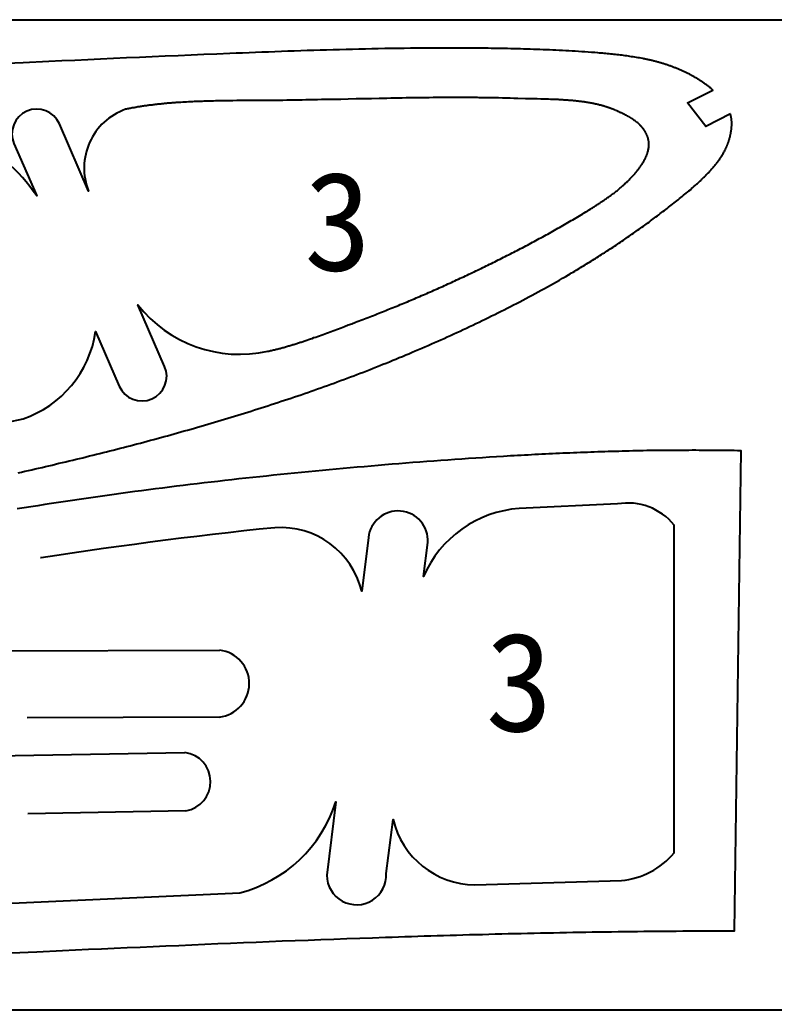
# Model space of a CAD drawing. Header units: millimetres. Extents: x 100 to 1723, y 75 to 1130.
# Drawn here: x 867.3 to 943.4, y 443.8 to 543.8 of the extents above; entities that cross this region are included whole.
import ezdxf

# ---------------------------------------------------------------- set-up
doc = ezdxf.new("R2010")
doc.units = ezdxf.units.MM
doc.layers.add('1.5mm轻木', color=30, linetype='Continuous')
doc.styles.add('样式_4', font='txt', dxfattribs={"height": 10})

msp = doc.modelspace()

# ---------------------------------------------------------------- linework, layer by layer
msp.add_lwpolyline([(1101.18, 543.81), (1100.7, 443.81), (100.7, 443.81), (100.7, 543.81), (1100.7, 543.81)])
at = {"layer": '1.5mm轻木'}
for p, q in [((852.71, 480.07), (887.46, 480.17)), ((887.4, 473.41), (868.01, 473.34)), ((857.26, 469.36), (883.94, 469.84)), ((884.03, 463.94), (868.07, 463.65))]:
    msp.add_line(p, q, dxfattribs=at)
at = {"layer": '1.5mm轻木', "lineweight": 25}
for points in [[(938.98, 534.31), (936.48, 533.05), (934.64, 535.44), (937.2, 536.72), (937.14, 536.78), (937.07, 536.83), (937.01, 536.88), (936.95, 536.94), (936.88, 536.99), (936.82, 537.04), (936.75, 537.09), (936.69, 537.14), (936.62, 537.19), (936.56, 537.24), (936.49, 537.29), (936.43, 537.33), (936.36, 537.38), (936.29, 537.43), (936.23, 537.47), (936.16, 537.52), (936.09, 537.57), (936.02, 537.61), (935.96, 537.66), (935.89, 537.7), (935.82, 537.74), (935.75, 537.79), (935.68, 537.83), (935.61, 537.87), (935.54, 537.92), (935.47, 537.96), (935.4, 538), (935.33, 538.04), (935.26, 538.08), (935.19, 538.12), (935.12, 538.16), (935.05, 538.2), (934.98, 538.24), (934.91, 538.27), (934.84, 538.31), (934.76, 538.35), (934.69, 538.39), (934.62, 538.42), (934.55, 538.46), (934.47, 538.5), (934.4, 538.53), (934.33, 538.57), (934.25, 538.6), (934.18, 538.63), (934.1, 538.67), (934.03, 538.7), (933.96, 538.73), (933.88, 538.77), (933.81, 538.8), (933.73, 538.83), (933.65, 538.86), (933.58, 538.89), (933.5, 538.92), (933.43, 538.95), (933.35, 538.98), (933.27, 539.01), (933.2, 539.04), (933.12, 539.07), (933.05, 539.1), (932.97, 539.13), (932.89, 539.15), (932.81, 539.18), (932.74, 539.21), (932.66, 539.24), (932.58, 539.26), (932.5, 539.29), (932.43, 539.31), (932.35, 539.34), (932.27, 539.36), (932.19, 539.39), (932.11, 539.41), (932.03, 539.43), (931.96, 539.46), (931.88, 539.48), (931.8, 539.5), (931.72, 539.52), (931.64, 539.55), (931.56, 539.57), (931.48, 539.59), (931.4, 539.61), (931.32, 539.63), (931.25, 539.65), (931.17, 539.67), (931.09, 539.69), (931.01, 539.71), (930.93, 539.73), (930.85, 539.75), (930.77, 539.76), (930.69, 539.78), (930.61, 539.8), (930.53, 539.82), (930.45, 539.83), (930.37, 539.85), (930.29, 539.87), (930.21, 539.88), (930.13, 539.9), (929.97, 539.93), (929.81, 539.96), (929.65, 539.99), (929.49, 540.02), (929.33, 540.04), (929.17, 540.07), (929, 540.09), (928.84, 540.12), (928.68, 540.14), (928.52, 540.16), (928.36, 540.19), (928.2, 540.21), (928.04, 540.23), (927.87, 540.25), (927.71, 540.27), (927.55, 540.28), (927.39, 540.3), (927.22, 540.32), (927.06, 540.34), (926.9, 540.35), (926.74, 540.37), (926.58, 540.38), (926.41, 540.4), (926.25, 540.41), (926.09, 540.43), (925.93, 540.44), (925.76, 540.46), (925.6, 540.47), (925.28, 540.5), (924.95, 540.52), (924.62, 540.55), (924.3, 540.57), (923.97, 540.59), (923.65, 540.61), (923.32, 540.63), (923, 540.65), (922.67, 540.67), (922.35, 540.69), (922.02, 540.71), (921.7, 540.72), (921.37, 540.74), (921.05, 540.75), (920.72, 540.77), (920.39, 540.78), (920.07, 540.79), (919.74, 540.81), (919.42, 540.82), (919.09, 540.83), (918.77, 540.84), (918.44, 540.85), (918.11, 540.86), (917.79, 540.87), (917.46, 540.88), (917.14, 540.89), (916.81, 540.89), (916.48, 540.9), (916.16, 540.91), (915.83, 540.91), (915.51, 540.92), (915.18, 540.93), (914.85, 540.93), (914.53, 540.94), (914.2, 540.94), (913.88, 540.94), (913.55, 540.95), (913.22, 540.95), (912.9, 540.95), (912.57, 540.95), (912.25, 540.96), (911.92, 540.96), (911.59, 540.96), (911.27, 540.96), (910.94, 540.96), (910.62, 540.96), (910.29, 540.96), (909.96, 540.96), (909.64, 540.96), (909.31, 540.96), (908.99, 540.96), (908.66, 540.95), (908.33, 540.95), (908.01, 540.95), (907.68, 540.95), (907.36, 540.94), (906.7, 540.94), (906.05, 540.93), (905.4, 540.92), (904.75, 540.91), (904.1, 540.9), (903.44, 540.88), (902.79, 540.87), (902.14, 540.86), (901.49, 540.84), (900.84, 540.83), (900.19, 540.81), (899.53, 540.79), (898.88, 540.77), (898.23, 540.76), (897.58, 540.74), (896.93, 540.72), (896.28, 540.7), (895.62, 540.67), (894.97, 540.65), (894.32, 540.63), (893.67, 540.61), (893.02, 540.58), (892.37, 540.56), (891.71, 540.53), (891.06, 540.51), (890.41, 540.48), (889.76, 540.46), (889.11, 540.43), (888.46, 540.41), (887.15, 540.35), (885.85, 540.3), (884.55, 540.24), (883.25, 540.19), (881.94, 540.13), (880.64, 540.07), (879.34, 540.02), (878.04, 539.96), (876.73, 539.9), (875.43, 539.84), (874.13, 539.78), (872.83, 539.72), (871.52, 539.66), (870.22, 539.6), (867.62, 539.48), (865.01, 539.36)], [(867.11, 498.08), (867.45, 498.15), (867.8, 498.23), (868.14, 498.31), (868.49, 498.39), (868.83, 498.47), (869.17, 498.54), (869.52, 498.62), (869.86, 498.7), (870.2, 498.78), (870.55, 498.86), (870.89, 498.94), (871.23, 499.03), (871.58, 499.11), (871.92, 499.19), (872.26, 499.27), (872.61, 499.35), (872.95, 499.44), (873.29, 499.52), (873.64, 499.6), (873.98, 499.69), (874.32, 499.77), (874.66, 499.86), (875, 499.94), (875.35, 500.03), (875.69, 500.11), (876.03, 500.2), (876.37, 500.29), (876.71, 500.37), (877.06, 500.46), (877.4, 500.55), (877.74, 500.64), (878.08, 500.73), (878.42, 500.81), (878.76, 500.9), (879.1, 500.99), (879.45, 501.08), (879.79, 501.17), (880.13, 501.27), (880.47, 501.36), (880.81, 501.45), (881.15, 501.54), (881.49, 501.63), (881.83, 501.73), (882.17, 501.82), (882.51, 501.91), (882.85, 502.01), (883.19, 502.1), (883.53, 502.2), (883.87, 502.3), (884.21, 502.39), (884.55, 502.49), (884.89, 502.59), (885.22, 502.68), (885.56, 502.78), (885.9, 502.88), (886.24, 502.98), (886.58, 503.08), (886.92, 503.18), (887.26, 503.28), (887.59, 503.38), (887.93, 503.48), (888.27, 503.58), (888.61, 503.69), (888.94, 503.79), (889.28, 503.89), (889.62, 504), (889.95, 504.1), (890.29, 504.21), (890.63, 504.31), (890.96, 504.42), (891.3, 504.53), (891.64, 504.63), (891.97, 504.74), (892.31, 504.85), (892.64, 504.96), (892.98, 505.07), (893.31, 505.18), (893.65, 505.29), (893.98, 505.4), (894.32, 505.51), (894.65, 505.62), (894.99, 505.74), (895.32, 505.85), (895.66, 505.96), (895.99, 506.08), (896.32, 506.19), (896.66, 506.31), (896.99, 506.43), (897.32, 506.54), (897.65, 506.66), (897.99, 506.78), (898.32, 506.9), (898.65, 507.02), (898.98, 507.14), (899.31, 507.26), (899.64, 507.38), (899.97, 507.51), (900.3, 507.63), (900.64, 507.75), (900.97, 507.88), (901.29, 508), (901.62, 508.13), (901.95, 508.25), (902.28, 508.38), (902.61, 508.51), (902.94, 508.64), (903.27, 508.77), (903.6, 508.9), (903.92, 509.03), (904.25, 509.16), (904.58, 509.29), (904.9, 509.43), (905.23, 509.56), (905.56, 509.7), (905.88, 509.83), (906.21, 509.97), (906.53, 510.1), (906.86, 510.24), (907.18, 510.38), (907.51, 510.52), (907.83, 510.66), (908.15, 510.8), (908.48, 510.94), (908.8, 511.08), (909.12, 511.22), (909.45, 511.37), (909.77, 511.51), (910.09, 511.65), (910.41, 511.8), (910.73, 511.95), (911.05, 512.09), (911.37, 512.24), (911.69, 512.39), (912.01, 512.54), (912.33, 512.69), (912.65, 512.84), (912.97, 512.99), (913.29, 513.14), (913.61, 513.29), (913.93, 513.44), (914.24, 513.6), (914.56, 513.75), (914.88, 513.91), (915.19, 514.06), (915.51, 514.22), (915.83, 514.38), (916.14, 514.54), (916.46, 514.7), (916.77, 514.86), (917.08, 515.02), (917.4, 515.18), (917.71, 515.34), (918.02, 515.5), (918.34, 515.67), (918.65, 515.83), (918.96, 516), (919.27, 516.17), (919.58, 516.34), (919.89, 516.51), (920.2, 516.68), (920.51, 516.85), (920.81, 517.02), (921.12, 517.19), (921.43, 517.37), (921.73, 517.54), (922.04, 517.72), (922.35, 517.9), (922.65, 518.07), (922.8, 518.16), (922.95, 518.25), (923.11, 518.34), (923.26, 518.43), (923.41, 518.52), (923.56, 518.61), (923.71, 518.71), (923.86, 518.8), (924.01, 518.89), (924.16, 518.98), (924.31, 519.07), (924.46, 519.16), (924.61, 519.26), (924.76, 519.35), (924.91, 519.44), (925.06, 519.54), (925.21, 519.63), (925.36, 519.72), (925.51, 519.82), (925.66, 519.91), (925.81, 520.01), (925.96, 520.1), (926.11, 520.2), (926.26, 520.29), (926.4, 520.39), (926.55, 520.49), (926.7, 520.58), (926.85, 520.68), (926.99, 520.77), (927.14, 520.87), (927.29, 520.97), (927.43, 521.07), (927.58, 521.17), (927.73, 521.26), (927.87, 521.36), (928.02, 521.46), (928.17, 521.56), (928.31, 521.66), (928.46, 521.76), (928.6, 521.86), (928.75, 521.96), (928.89, 522.06), (929.04, 522.16), (929.18, 522.26), (929.32, 522.36), (929.47, 522.46), (929.61, 522.57), (929.76, 522.67), (929.9, 522.77), (930.04, 522.87), (930.19, 522.98), (930.33, 523.08), (930.47, 523.18), (930.61, 523.29), (930.76, 523.39), (930.9, 523.5), (931.04, 523.6), (931.18, 523.71), (931.32, 523.81), (931.46, 523.92), (931.6, 524.02), (931.75, 524.13), (931.89, 524.24), (932.03, 524.34), (932.17, 524.45), (932.31, 524.56), (932.45, 524.66), (932.59, 524.77), (932.73, 524.88), (932.87, 524.99), (933, 525.1), (933.14, 525.21), (933.28, 525.32), (933.42, 525.43), (933.56, 525.54), (933.7, 525.65), (933.83, 525.76), (933.97, 525.87), (934.11, 525.98), (934.25, 526.09), (934.38, 526.2), (934.52, 526.32), (934.66, 526.43), (934.79, 526.54), (934.93, 526.66), (935.06, 526.77), (935.19, 526.89), (935.33, 527.01), (935.46, 527.12), (935.59, 527.24), (935.65, 527.3), (935.72, 527.36), (935.78, 527.42), (935.85, 527.48), (935.91, 527.54), (935.98, 527.6), (936.04, 527.66), (936.1, 527.72), (936.17, 527.78), (936.23, 527.85), (936.29, 527.91), (936.36, 527.97), (936.42, 528.03), (936.48, 528.09), (936.54, 528.16), (936.6, 528.22), (936.66, 528.28), (936.73, 528.35), (936.79, 528.41), (936.85, 528.47), (936.91, 528.54), (936.96, 528.6), (937.02, 528.67), (937.08, 528.73), (937.14, 528.8), (937.2, 528.87), (937.26, 528.93), (937.31, 529), (937.37, 529.07), (937.43, 529.13), (937.48, 529.2), (937.54, 529.27), (937.59, 529.34), (937.64, 529.41), (937.7, 529.48), (937.75, 529.55), (937.8, 529.62), (937.85, 529.69), (937.9, 529.77), (937.95, 529.84), (938, 529.91), (938.05, 529.99), (938.1, 530.06), (938.14, 530.14), (938.19, 530.22), (938.23, 530.29), (938.28, 530.37), (938.32, 530.45), (938.36, 530.53), (938.4, 530.61), (938.42, 530.65), (938.45, 530.69), (938.47, 530.73), (938.48, 530.77), (938.5, 530.81), (938.52, 530.85), (938.54, 530.89), (938.56, 530.94), (938.58, 530.98), (938.6, 531.02), (938.62, 531.06), (938.63, 531.1), (938.65, 531.15), (938.67, 531.19), (938.69, 531.23), (938.7, 531.27), (938.72, 531.32), (938.73, 531.36), (938.75, 531.4), (938.77, 531.45), (938.78, 531.49), (938.8, 531.54), (938.81, 531.58), (938.82, 531.62), (938.84, 531.67), (938.85, 531.71), (938.87, 531.76), (938.88, 531.8), (938.89, 531.85), (938.9, 531.89), (938.92, 531.94), (938.93, 531.98), (938.94, 532.03), (938.95, 532.07), (938.96, 532.12), (938.97, 532.16), (938.98, 532.21), (938.99, 532.25), (939, 532.3), (939.01, 532.34), (939.02, 532.39), (939.02, 532.43), (939.03, 532.48), (939.04, 532.53), (939.05, 532.57), (939.05, 532.62), (939.06, 532.66), (939.07, 532.71), (939.07, 532.75), (939.08, 532.8), (939.08, 532.84), (939.08, 532.89), (939.09, 532.94), (939.09, 532.98), (939.09, 533.03), (939.1, 533.07), (939.1, 533.12), (939.1, 533.16), (939.1, 533.21), (939.1, 533.25), (939.1, 533.3), (939.1, 533.34), (939.1, 533.39), (939.1, 533.43), (939.1, 533.48), (939.1, 533.52), (939.1, 533.57), (939.09, 533.61), (939.09, 533.66), (939.09, 533.7), (939.08, 533.74), (939.08, 533.79), (939.07, 533.83), (939.07, 533.88), (939.06, 533.92), (939.05, 533.96), (939.05, 534.01), (939.04, 534.05), (939.03, 534.09), (939.02, 534.14), (939.01, 534.18), (939, 534.22), (938.99, 534.26), (938.98, 534.31)], [(866.39, 449.6), (869, 449.72), (871.6, 449.84), (874.21, 449.96), (875.51, 450.02), (876.81, 450.08), (878.12, 450.13), (879.42, 450.19), (880.72, 450.25), (882.02, 450.31), (883.33, 450.36), (884.63, 450.42), (885.93, 450.47), (887.24, 450.53), (888.54, 450.58), (889.84, 450.64), (891.14, 450.69), (892.45, 450.74), (893.75, 450.8), (895.05, 450.85), (896.36, 450.9), (897.66, 450.95), (898.96, 450.99), (900.27, 451.04), (901.57, 451.09), (902.87, 451.13), (904.17, 451.18), (904.83, 451.2), (905.48, 451.22), (906.13, 451.24), (906.78, 451.26), (907.43, 451.28), (908.08, 451.31), (908.74, 451.33), (909.39, 451.34), (910.04, 451.36), (910.69, 451.38), (911.34, 451.4), (911.99, 451.42), (912.65, 451.44), (913.3, 451.46), (913.95, 451.47), (914.6, 451.49), (915.25, 451.51), (915.9, 451.52), (916.56, 451.54), (917.21, 451.55), (917.86, 451.57), (918.51, 451.58), (919.16, 451.6), (919.81, 451.61), (920.47, 451.63), (921.12, 451.64), (921.77, 451.65), (922.42, 451.66), (923.07, 451.68), (923.73, 451.69), (924.38, 451.7), (925.03, 451.71), (925.68, 451.72), (926.33, 451.73), (926.98, 451.74), (927.64, 451.75), (928.29, 451.75), (928.94, 451.76), (929.59, 451.77), (930.24, 451.78), (930.9, 451.78), (931.55, 451.79), (932.2, 451.79), (932.85, 451.8), (933.5, 451.8), (934.16, 451.81), (934.81, 451.81), (935.46, 451.81), (936.11, 451.81), (936.76, 451.82), (937.42, 451.82), (938.07, 451.82), (938.72, 451.82), (939.37, 451.82), (940.06, 500.3), (939.7, 500.3), (939.35, 500.31), (939, 500.32), (938.65, 500.32), (938.29, 500.33), (937.94, 500.33), (937.59, 500.33), (937.23, 500.34), (936.88, 500.34), (936.53, 500.34), (936.18, 500.34), (935.82, 500.34), (935.47, 500.35), (935.12, 500.35), (934.76, 500.34), (934.41, 500.34), (934.06, 500.34), (933.71, 500.34), (933.35, 500.34), (933, 500.34), (932.65, 500.33), (932.3, 500.33), (931.94, 500.33), (931.59, 500.32), (931.24, 500.32), (930.88, 500.31), (930.53, 500.31), (930.18, 500.3), (929.83, 500.29), (929.47, 500.29), (929.12, 500.28), (928.77, 500.27), (928.42, 500.26), (928.06, 500.25), (927.71, 500.24), (927.36, 500.23), (927.01, 500.22), (926.65, 500.21), (926.3, 500.2), (925.95, 500.19), (925.6, 500.18), (925.24, 500.17), (924.89, 500.16), (924.54, 500.14), (924.19, 500.13), (923.83, 500.12), (923.48, 500.1), (923.13, 500.09), (922.78, 500.07), (922.42, 500.06), (922.07, 500.04), (921.72, 500.03), (921.37, 500.01), (921.02, 500), (920.66, 499.98), (920.31, 499.96), (919.96, 499.94), (919.61, 499.93), (919.25, 499.91), (918.9, 499.89), (918.55, 499.87), (918.2, 499.85), (917.85, 499.83), (917.49, 499.81), (917.14, 499.79), (916.79, 499.77), (916.44, 499.75), (916.08, 499.73), (915.38, 499.69), (914.68, 499.65), (913.97, 499.6), (913.27, 499.56), (912.56, 499.51), (911.86, 499.46), (911.16, 499.41), (910.45, 499.36), (909.75, 499.31), (909.05, 499.26), (908.34, 499.2), (907.64, 499.15), (906.94, 499.1), (906.23, 499.04), (905.53, 498.98), (904.83, 498.93), (904.12, 498.87), (903.42, 498.81), (902.72, 498.75), (902.01, 498.69), (901.31, 498.63), (900.61, 498.57), (899.91, 498.5), (899.2, 498.44), (898.5, 498.38), (897.8, 498.31), (897.1, 498.24), (896.39, 498.18), (895.69, 498.11), (894.99, 498.04), (894.29, 497.97), (893.59, 497.9), (892.88, 497.82), (892.18, 497.75), (891.48, 497.68), (890.78, 497.6), (890.08, 497.53), (889.38, 497.45), (888.68, 497.37), (887.97, 497.29), (887.27, 497.21), (886.57, 497.13), (885.87, 497.05), (885.17, 496.97), (884.47, 496.88), (883.77, 496.8), (883.07, 496.71), (882.37, 496.62), (881.67, 496.53), (880.97, 496.44), (880.27, 496.35), (879.57, 496.26), (878.87, 496.17), (878.17, 496.07), (877.48, 495.98), (876.78, 495.88), (876.08, 495.78), (875.38, 495.69), (874.68, 495.59), (873.98, 495.49), (873.28, 495.38), (872.59, 495.28), (871.89, 495.18), (871.19, 495.07), (870.49, 494.96), (869.8, 494.86), (869.1, 494.75), (868.4, 494.64), (867.71, 494.53), (867.01, 494.42)]]:
    msp.add_lwpolyline(points, dxfattribs=at)
for points in [[(866.05, 503.17), (867.6, 503.52, 0.28106), (874.92, 512.33), (877.31, 506.83, 1), (881.89, 508.82), (879.19, 515.05, 0.28931), (892.3, 510.35), (892.39, 510.37), (892.49, 510.39), (892.58, 510.41), (892.68, 510.43), (892.77, 510.45), (892.87, 510.48), (892.96, 510.5), (893.06, 510.52), (893.15, 510.55), (893.25, 510.57), (893.34, 510.59), (893.43, 510.62), (893.53, 510.64), (893.62, 510.67), (893.72, 510.69), (893.81, 510.72), (893.9, 510.74), (894, 510.77), (894.09, 510.8), (894.18, 510.82), (894.28, 510.85), (894.37, 510.88), (894.46, 510.9), (894.56, 510.93), (894.65, 510.96), (894.74, 510.99), (894.83, 511.02), (894.93, 511.04), (895.02, 511.07), (895.11, 511.1), (895.21, 511.13), (895.3, 511.16), (895.39, 511.19), (895.48, 511.22), (895.57, 511.25), (895.67, 511.28), (895.76, 511.31), (895.85, 511.34), (895.94, 511.37), (896.04, 511.4), (896.13, 511.43), (896.22, 511.46), (896.4, 511.53), (896.59, 511.59), (896.77, 511.65), (896.95, 511.72), (897.14, 511.78), (897.32, 511.85), (897.5, 511.91), (897.69, 511.98), (897.87, 512.05), (898.05, 512.11), (898.23, 512.18), (898.42, 512.25), (898.6, 512.31), (898.96, 512.45), (899.33, 512.59), (899.69, 512.72), (900.05, 512.86), (900.42, 513), (900.78, 513.13), (901.14, 513.27), (901.32, 513.34), (901.51, 513.41), (901.69, 513.48), (901.87, 513.55), (902.05, 513.62), (902.23, 513.69), (902.41, 513.76), (902.59, 513.83), (902.77, 513.9), (902.95, 513.97), (903.13, 514.04), (903.32, 514.12), (903.5, 514.19), (903.68, 514.26), (903.86, 514.33), (904.04, 514.4), (904.22, 514.47), (904.4, 514.55), (904.58, 514.62), (904.76, 514.69), (904.94, 514.76), (905.12, 514.84), (905.3, 514.91), (905.48, 514.98), (905.66, 515.06), (905.84, 515.13), (906.02, 515.21), (906.2, 515.28), (906.38, 515.35), (906.56, 515.43), (906.73, 515.5), (906.91, 515.58), (907.09, 515.65), (907.27, 515.73), (907.45, 515.81), (907.63, 515.88), (907.81, 515.96), (907.99, 516.04), (908.16, 516.11), (908.34, 516.19), (908.52, 516.27), (908.7, 516.35), (908.88, 516.42), (909.05, 516.5), (909.23, 516.58), (909.41, 516.66), (909.59, 516.74), (909.76, 516.82), (909.94, 516.9), (910.12, 516.98), (910.29, 517.06), (910.47, 517.14), (910.65, 517.22), (910.82, 517.3), (911, 517.38), (911.18, 517.46), (911.35, 517.55), (911.53, 517.63), (911.71, 517.71), (911.88, 517.79), (912.06, 517.87), (912.23, 517.96), (912.41, 518.04), (912.58, 518.12), (912.76, 518.21), (912.94, 518.29), (913.11, 518.37), (913.29, 518.46), (913.46, 518.54), (913.64, 518.63), (913.81, 518.71), (913.99, 518.79), (914.16, 518.88), (914.33, 518.96), (914.51, 519.05), (914.68, 519.14), (914.86, 519.22), (915.03, 519.31), (915.21, 519.39), (915.38, 519.48), (915.55, 519.57), (915.73, 519.65), (915.9, 519.74), (916.07, 519.83), (916.25, 519.92), (916.42, 520), (916.59, 520.09), (916.77, 520.18), (916.94, 520.27), (917.11, 520.36), (917.29, 520.45), (917.46, 520.53), (917.63, 520.62), (917.8, 520.71), (917.98, 520.8), (918.15, 520.89), (918.32, 520.98), (918.49, 521.07), (918.66, 521.16), (918.83, 521.26), (919.01, 521.35), (919.18, 521.44), (919.35, 521.53), (919.52, 521.62), (919.69, 521.72), (919.86, 521.81), (920.03, 521.9), (920.2, 522), (920.37, 522.09), (920.54, 522.18), (920.71, 522.28), (920.88, 522.37), (921.05, 522.47), (921.22, 522.56), (921.39, 522.66), (921.56, 522.76), (921.72, 522.85), (921.89, 522.95), (922.06, 523.05), (922.23, 523.14), (922.4, 523.24), (922.57, 523.34), (922.73, 523.44), (922.9, 523.54), (923.07, 523.63), (923.23, 523.73), (923.4, 523.83), (923.57, 523.93), (923.74, 524.03), (923.9, 524.13), (924.07, 524.23), (924.23, 524.33), (924.4, 524.43), (924.57, 524.53), (924.73, 524.64), (924.9, 524.74), (924.98, 524.79), (925.06, 524.84), (925.14, 524.89), (925.23, 524.94), (925.31, 525), (925.39, 525.05), (925.47, 525.1), (925.55, 525.15), (925.64, 525.21), (925.72, 525.26), (925.8, 525.31), (925.88, 525.36), (925.96, 525.42), (926.04, 525.47), (926.12, 525.53), (926.2, 525.58), (926.28, 525.64), (926.36, 525.69), (926.44, 525.75), (926.52, 525.8), (926.6, 525.86), (926.68, 525.91), (926.76, 525.97), (926.84, 526.03), (926.92, 526.08), (926.99, 526.14), (927.07, 526.2), (927.15, 526.26), (927.23, 526.32), (927.3, 526.38), (927.38, 526.44), (927.45, 526.5), (927.53, 526.56), (927.61, 526.62), (927.68, 526.69), (927.75, 526.75), (927.83, 526.81), (927.9, 526.87), (927.97, 526.94), (928.05, 527), (928.12, 527.07), (928.19, 527.13), (928.26, 527.2), (928.33, 527.27), (928.4, 527.33), (928.48, 527.4), (928.55, 527.47), (928.62, 527.53), (928.68, 527.6), (928.75, 527.67), (928.82, 527.74), (928.89, 527.81), (928.92, 527.84), (928.96, 527.88), (928.99, 527.91), (929.03, 527.95), (929.06, 527.98), (929.09, 528.02), (929.13, 528.06), (929.16, 528.09), (929.19, 528.13), (929.22, 528.16), (929.26, 528.2), (929.29, 528.24), (929.32, 528.27), (929.35, 528.31), (929.38, 528.35), (929.42, 528.38), (929.45, 528.42), (929.48, 528.46), (929.51, 528.49), (929.54, 528.53), (929.57, 528.57), (929.6, 528.61), (929.63, 528.65), (929.66, 528.68), (929.69, 528.72), (929.72, 528.76), (929.75, 528.8), (929.78, 528.84), (929.81, 528.88), (929.84, 528.92), (929.87, 528.96), (929.89, 529), (929.92, 529.04), (929.95, 529.08), (929.98, 529.12), (930, 529.16), (930.03, 529.2), (930.06, 529.24), (930.08, 529.28), (930.11, 529.32), (930.14, 529.36), (930.16, 529.4), (930.19, 529.45), (930.21, 529.49), (930.23, 529.53), (930.26, 529.57), (930.28, 529.61), (930.3, 529.66), (930.33, 529.7), (930.35, 529.74), (930.37, 529.79), (930.39, 529.83), (930.41, 529.88), (930.43, 529.92), (930.45, 529.96), (930.47, 530.01), (930.49, 530.05), (930.51, 530.1), (930.53, 530.15), (930.54, 530.19), (930.56, 530.24), (930.58, 530.28), (930.59, 530.33), (930.61, 530.38), (930.62, 530.42), (930.63, 530.45), (930.64, 530.47), (930.64, 530.49), (930.65, 530.52), (930.65, 530.54), (930.66, 530.56), (930.67, 530.59), (930.67, 530.61), (930.68, 530.64), (930.68, 530.66), (930.69, 530.68), (930.69, 530.71), (930.7, 530.73), (930.7, 530.76), (930.71, 530.78), (930.71, 530.8), (930.72, 530.83), (930.72, 530.85), (930.72, 530.88), (930.73, 530.9), (930.73, 530.92), (930.73, 530.95), (930.74, 530.97), (930.74, 531), (930.74, 531.02), (930.74, 531.05), (930.74, 531.07), (930.75, 531.09), (930.75, 531.12), (930.75, 531.14), (930.75, 531.17), (930.75, 531.19), (930.75, 531.22), (930.75, 531.24), (930.75, 531.26), (930.75, 531.29), (930.75, 531.31), (930.75, 531.34), (930.75, 531.36), (930.74, 531.39), (930.74, 531.41), (930.74, 531.43), (930.74, 531.46), (930.74, 531.48), (930.73, 531.51), (930.73, 531.53), (930.73, 531.55), (930.72, 531.58), (930.72, 531.6), (930.71, 531.63), (930.71, 531.65), (930.7, 531.68), (930.7, 531.7), (930.69, 531.72), (930.69, 531.75), (930.68, 531.77), (930.68, 531.79), (930.67, 531.82), (930.66, 531.84), (930.66, 531.87), (930.65, 531.89), (930.64, 531.91), (930.64, 531.94), (930.63, 531.96), (930.62, 531.98), (930.61, 532.01), (930.6, 532.03), (930.59, 532.05), (930.59, 532.08), (930.58, 532.1), (930.57, 532.12), (930.56, 532.14), (930.55, 532.17), (930.54, 532.19), (930.53, 532.21), (930.52, 532.24), (930.51, 532.26), (930.5, 532.28), (930.49, 532.3), (930.48, 532.33), (930.46, 532.35), (930.45, 532.37), (930.44, 532.39), (930.43, 532.41), (930.42, 532.44), (930.41, 532.46), (930.39, 532.48), (930.38, 532.5), (930.37, 532.52), (930.36, 532.54), (930.34, 532.56), (930.33, 532.59), (930.32, 532.61), (930.3, 532.63), (930.29, 532.65), (930.28, 532.67), (930.26, 532.69), (930.25, 532.71), (930.23, 532.73), (930.22, 532.75), (930.2, 532.77), (930.19, 532.79), (930.17, 532.81), (930.16, 532.83), (930.14, 532.85), (930.13, 532.87), (930.11, 532.89), (930.1, 532.91), (930.08, 532.93), (930.07, 532.95), (930.05, 532.97), (930.03, 532.99), (930.02, 533), (930, 533.02), (929.99, 533.04), (929.97, 533.06), (929.95, 533.08), (929.94, 533.1), (929.92, 533.11), (929.9, 533.13), (929.88, 533.15), (929.87, 533.17), (929.83, 533.2), (929.8, 533.23), (929.76, 533.27), (929.73, 533.3), (929.69, 533.33), (929.65, 533.37), (929.62, 533.4), (929.58, 533.43), (929.54, 533.46), (929.5, 533.49), (929.47, 533.52), (929.43, 533.55), (929.39, 533.58), (929.35, 533.61), (929.31, 533.64), (929.27, 533.66), (929.23, 533.69), (929.19, 533.72), (929.15, 533.75), (929.11, 533.77), (929.07, 533.8), (929.03, 533.83), (928.99, 533.85), (928.95, 533.88), (928.91, 533.9), (928.86, 533.93), (928.82, 533.95), (928.78, 533.98), (928.74, 534), (928.7, 534.03), (928.66, 534.05), (928.61, 534.08), (928.57, 534.1), (928.53, 534.12), (928.49, 534.15), (928.44, 534.17), (928.4, 534.19), (928.36, 534.22), (928.31, 534.24), (928.27, 534.26), (928.23, 534.28), (928.18, 534.31), (928.14, 534.33), (928.1, 534.35), (928.05, 534.37), (928.01, 534.39), (927.97, 534.41), (927.92, 534.43), (927.88, 534.45), (927.83, 534.47), (927.79, 534.49), (927.74, 534.51), (927.7, 534.53), (927.66, 534.55), (927.61, 534.57), (927.57, 534.59), (927.52, 534.61), (927.48, 534.63), (927.43, 534.65), (927.39, 534.67), (927.34, 534.69), (927.3, 534.71), (927.25, 534.73), (927.21, 534.74), (927.16, 534.76), (927.12, 534.78), (927.07, 534.8), (927.03, 534.81), (926.98, 534.83), (926.94, 534.85), (926.89, 534.87), (926.84, 534.88), (926.8, 534.9), (926.75, 534.92), (926.71, 534.93), (926.66, 534.95), (926.62, 534.96), (926.57, 534.98), (926.52, 534.99), (926.48, 535.01), (926.43, 535.02), (926.38, 535.04), (926.34, 535.05), (926.29, 535.07), (926.25, 535.08), (926.2, 535.1), (926.15, 535.11), (926.11, 535.12), (926.06, 535.14), (926.01, 535.15), (925.97, 535.16), (925.92, 535.18), (925.87, 535.19), (925.82, 535.2), (925.78, 535.21), (925.73, 535.23), (925.68, 535.24), (925.64, 535.25), (925.59, 535.26), (925.54, 535.27), (925.49, 535.28), (925.45, 535.29), (925.4, 535.3), (925.35, 535.31), (925.31, 535.32), (925.26, 535.33), (925.21, 535.34), (925.16, 535.35), (925.12, 535.36), (925.07, 535.37), (925.02, 535.38), (924.97, 535.39), (924.88, 535.41), (924.78, 535.43), (924.68, 535.44), (924.59, 535.46), (924.49, 535.47), (924.4, 535.49), (924.3, 535.5), (924.2, 535.52), (924.11, 535.53), (924.01, 535.54), (923.91, 535.55), (923.82, 535.57), (923.72, 535.58), (923.62, 535.59), (923.53, 535.6), (923.43, 535.61), (923.33, 535.62), (923.24, 535.63), (923.14, 535.64), (923.04, 535.65), (922.95, 535.65), (922.85, 535.66), (922.75, 535.67), (922.66, 535.68), (922.56, 535.69), (922.46, 535.69), (922.37, 535.7), (922.27, 535.71), (922.17, 535.71), (922.08, 535.72), (921.98, 535.73), (921.88, 535.73), (921.78, 535.74), (921.69, 535.74), (921.59, 535.75), (921.49, 535.75), (921.4, 535.76), (921.3, 535.76), (921.2, 535.77), (921.01, 535.77), (920.81, 535.78), (920.62, 535.79), (920.43, 535.79), (920.23, 535.8), (920.04, 535.81), (919.84, 535.81), (919.46, 535.82), (919.07, 535.83), (918.29, 535.85), (917.51, 535.87), (917.13, 535.88), (916.74, 535.89), (916.35, 535.9), (915.96, 535.91), (915.57, 535.92), (915.18, 535.93), (914.79, 535.94), (914.41, 535.94), (914.21, 535.95), (914.02, 535.95), (913.82, 535.95), (913.63, 535.95), (913.44, 535.96), (913.24, 535.96), (913.05, 535.96), (912.85, 535.96), (912.66, 535.96), (912.46, 535.97), (912.27, 535.97), (912.08, 535.97), (911.88, 535.97), (911.69, 535.97), (911.49, 535.97), (911.3, 535.97), (911.11, 535.97), (910.91, 535.97), (910.72, 535.97), (910.52, 535.97), (910.33, 535.97), (910.13, 535.97), (909.75, 535.96), (909.36, 535.96), (908.97, 535.96), (908.58, 535.95), (908.19, 535.95), (907.8, 535.94), (907.41, 535.94), (907.03, 535.93), (906.64, 535.93), (906.25, 535.92), (905.86, 535.91), (905.47, 535.91), (905.08, 535.9), (904.7, 535.89), (904.31, 535.88), (903.53, 535.87), (902.75, 535.85), (901.2, 535.82), (900.42, 535.8), (899.65, 535.78), (898.87, 535.77), (898.09, 535.75), (897.71, 535.75), (897.32, 535.74), (896.93, 535.73), (896.54, 535.72), (896.15, 535.72), (895.76, 535.71), (895.38, 535.71), (894.99, 535.7), (894.6, 535.7), (894.21, 535.69), (893.82, 535.68), (893.43, 535.68), (893.05, 535.68), (892.66, 535.67), (892.27, 535.67), (891.88, 535.66), (891.49, 535.66), (891.1, 535.66), (890.32, 535.65), (889.93, 535.65), (889.55, 535.65), (889.16, 535.65), (888.77, 535.64), (888.57, 535.64), (888.38, 535.64), (888.18, 535.64), (887.99, 535.63), (887.79, 535.63), (887.6, 535.63), (887.41, 535.63), (887.21, 535.62), (887.02, 535.62), (886.82, 535.61), (886.63, 535.61), (886.43, 535.6), (886.24, 535.6), (886.05, 535.59), (885.85, 535.59), (885.66, 535.58), (885.46, 535.58), (885.27, 535.57), (885.07, 535.56), (884.88, 535.55), (884.69, 535.54), (884.49, 535.53), (884.3, 535.52), (884.11, 535.51), (883.91, 535.5), (883.72, 535.49), (883.52, 535.48), (883.33, 535.47), (883.23, 535.46), (883.14, 535.45), (883.04, 535.45), (882.94, 535.44), (882.85, 535.43), (882.75, 535.42), (882.65, 535.42), (882.56, 535.41), (882.46, 535.4), (882.36, 535.39), (882.27, 535.38), (882.17, 535.38), (882.07, 535.37), (881.98, 535.36), (881.88, 535.35), (881.78, 535.34), (881.69, 535.33), (881.59, 535.32), (881.49, 535.31), (881.4, 535.3), (881.3, 535.29), (881.21, 535.28), (881.11, 535.27), (881.01, 535.26), (880.92, 535.25), (880.82, 535.24), (880.72, 535.22), (880.63, 535.21), (880.53, 535.2), (880.43, 535.19), (880.34, 535.18), (880.24, 535.16), (880.15, 535.15), (880.05, 535.14), (879.95, 535.12), (879.86, 535.11), (879.76, 535.1), (879.67, 535.08), (879.57, 535.07), (879.47, 535.05), (879.38, 535.04), (879.28, 535.02), (879.19, 535.01), (879.09, 534.99), (878.99, 534.97), (878.9, 534.96), (878.8, 534.94), (878.71, 534.93), (878.61, 534.91), (878.51, 534.89), (878.42, 534.87), (878.32, 534.86), (878.23, 534.84), (878.13, 534.82), (878.04, 534.8), (877.94, 534.78, 0.42389), (874.21, 526.52), (871.27, 533.3, 1), (866.69, 531.31), (868.98, 526.03, 0.26672), (853.03, 533.78)], [(857.54, 454.2), (889.46, 455.66, 0.2582), (899.16, 464.85), (898.25, 457.44, 1.0234), (904.25, 457.62), (904.93, 463.06, 0.34186), (913.17, 456.46), (927.97, 456.9, 0.19482), (933.29, 459.69), (933.29, 492.78, 0.27612), (927.59, 494.93), (917.67, 494.47, 0.28129), (908.01, 487.6), (908.45, 491.04, 0.97632), (902.45, 491.53), (901.78, 486.13, 0.36419), (893.02, 492.53), (891.44, 492.37), (889.87, 492.2), (888.29, 492.02), (886.71, 491.84), (885.14, 491.65), (883.57, 491.46), (881.99, 491.26), (880.42, 491.06), (878.85, 490.85), (877.28, 490.64), (875.71, 490.42), (874.14, 490.2), (872.57, 489.97), (871, 489.73), (869.44, 489.49), (869.35, 489.48)]]:
    msp.add_lwpolyline(points, format="xyb", dxfattribs=at)
at = {"layer": '1.5mm轻木', "elevation": 0}
msp.add_lwpolyline([(887.4, 473.41, 0.88595), (887.46, 480.17)], format="xyb", dxfattribs=at)
at = {"layer": '1.5mm轻木'}
msp.add_arc((883.54, 466.88), 2.98, 279.3757, 82.3871, dxfattribs=at)

# ---------------------------------------------------------------- texts
at = {"layer": '1.5mm轻木', "char_height": 10, "width": 33.7794, "attachment_point": 3, "style": '样式_4'}
for insert in [(902.76, 528.48), (921.06, 481.96)]:
    msp.add_mtext('3', dxfattribs=dict(at, insert=insert))

doc.saveas('drawing.dxf')
